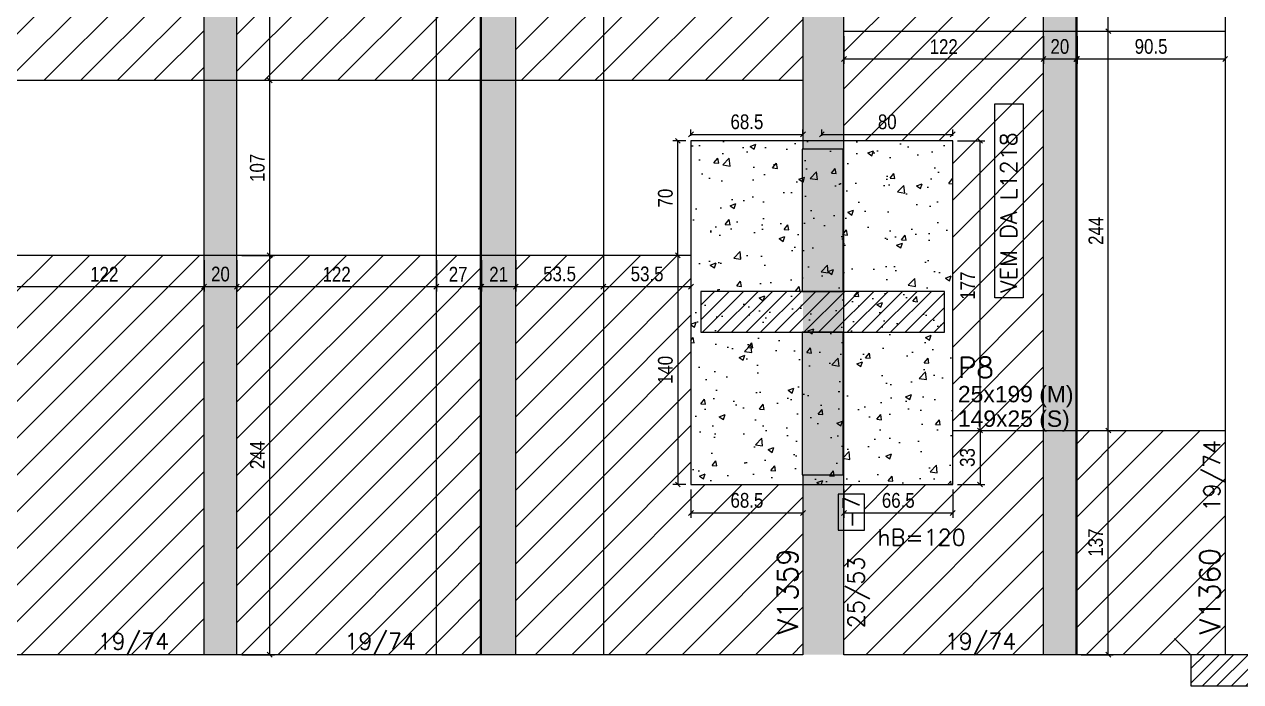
# Model space of a CAD drawing. Extents: x -3557 to 8661, y -614 to 3008.
# Drawn here: x 5939 to 6683, y 1363 to 1765 of the extents above; entities that cross this region are included whole.
import ezdxf
from ezdxf.enums import TextEntityAlignment as Align

# ---------------------------------------------------------------- set-up
doc = ezdxf.new("R2010")
doc.units = 0
for name, color, linetype in [('COTA', 241, 'Continuous'), ('F-AUX-RED', 1, 'Continuous'), ('F-BLOCOS', 3, 'Continuous'), ('F-PILARES-DIM', 172, 'Continuous'), ('F-PILARES-HACH', 174, 'Continuous'), ('F-PILARES-M', 170, 'Continuous'), ('F-PILARES-N', 170, 'Continuous'), ('F-PILARES-NASCE', 4, 'Continuous'), ('F-PILARES-NOME', 170, 'Continuous'), ('F-PILARES-V', 170, 'Continuous'), ('F-VIGAS', 3, 'Continuous'), ('F-VIGAS-DIM', 2, 'Continuous'), ('F-VIGAS-NOME', 4, 'Continuous'), ('Painéis', 200, 'Continuous')]:
    doc.layers.add(name, color=color, linetype=linetype)
doc.layers.add('F-DESNIVEL-10', color=7, linetype='Continuous', true_color=0xd6a8cc)
doc.layers.add('Hachura', color=251, linetype='Continuous', lineweight=9)
doc.styles.add('COTA TECNICA-50', font='techl___.ttf', dxfattribs={"height": 9})
doc.styles.add('MCP', font='romans.shx')
doc.styles.get("Standard").update_dxf_attribs({"font": 'arial.ttf'})
doc.dimstyles.new('COTA PAINEL-50', dxfattribs={"dimtxt": 9, "dimasz": 3, "dimexe": 3, "dimexo": 3, "dimgap": 3, "dimtad": 1, "dimdec": 1, "dimzin": 12, "dimdsep": 46, "dimtxsty": 'COTA TECNICA-50', "dimblk1": 'OBLIQUE', "dimblk2": 'OBLIQUE', "dimsah": 1, "dimcen": 0.9, "dimclrd": 4, "dimclre": 4, "dimclrt": 240, "dimadec": 1, "dimazin": 3, "dimtfac": 1, "dimtdec": 1, "dimtmove": 0, "dimatfit": 3, "dimfxl": 1, "dimtolj": 1, "dimtzin": 12, "dimarcsym": 0})
pattern_1 = [(45, (3857.195, 715.201), (-4.419417, 4.419417), [])]

# ---------------------------------------------------------------- blocks, each defined once
blk = doc.blocks.new('*U552')
at = {"layer": 'F-VIGAS-DIM', "color": 1}
blk.add_lwpolyline([(0, 0), (22, 0), (22, 16), (0, 16)], close=True, dxfattribs=at)
at = {"layer": 'F-VIGAS-DIM', "style": 'MCP'}
blk.add_attdef('DIM', text='', height=10, dxfattribs=at).set_placement((11, 8), align=Align.MIDDLE_CENTER)
blk = doc.blocks.new('_Oblique')
at = {"color": 0, "linetype": 'ByBlock', "lineweight": -2}
blk.add_line((-0.5, -0.5), (0.5, 0.5), dxfattribs=at)
blk = doc.blocks.new('*D754')
at = {"layer": 'COTA', "color": 4, "lineweight": -2, "transparency": 16777216}
for p, q in [((5927.2, 1620.7), (5927.2, 1601.65)), ((6049.2, 1620.7), (6049.2, 1601.65)), ((5927.2, 1604.65), (6049.2, 1604.65))]:
    blk.add_line(p, q, dxfattribs=at)
at = {"layer": 'Defpoints', "color": 0, "transparency": 16777216}
for p in [(5927.2, 1623.7), (6049.2, 1623.7), (6049.2, 1604.65)]:
    blk.add_point(p, dxfattribs=at)
at = {"layer": 'COTA', "color": 4, "lineweight": -2, "transparency": 16777216, "xscale": 3, "yscale": 3, "zscale": 3, "rotation": 180}
blk.add_blockref('_Oblique', (5927.2, 1604.65), dxfattribs=at)
at = {"layer": 'COTA', "color": 4, "lineweight": -2, "transparency": 16777216, "xscale": 3, "yscale": 3, "zscale": 3}
blk.add_blockref('_Oblique', (6049.2, 1604.65), dxfattribs=at)
at = {"layer": 'COTA', "color": 240, "transparency": 16777216, "insert": (5988.2, 1612.2), "char_height": 9, "attachment_point": 5, "style": 'COTA TECNICA-50'}
blk.add_mtext('\\A1;122', dxfattribs=at)
blk = doc.blocks.new('*D755')
at = {"layer": 'COTA', "color": 4, "lineweight": -2, "transparency": 16777216}
for p, q in [((6049.2, 1620.7), (6049.2, 1601.65)), ((6069.2, 1620.7), (6069.2, 1601.65)), ((6049.2, 1604.65), (6069.2, 1604.65))]:
    blk.add_line(p, q, dxfattribs=at)
at = {"layer": 'Defpoints', "color": 0, "transparency": 16777216}
for p in [(6049.2, 1623.7), (6069.2, 1623.7), (6069.2, 1604.65)]:
    blk.add_point(p, dxfattribs=at)
at = {"layer": 'COTA', "color": 4, "lineweight": -2, "transparency": 16777216, "xscale": 3, "yscale": 3, "zscale": 3, "rotation": 180}
blk.add_blockref('_Oblique', (6049.2, 1604.65), dxfattribs=at)
at = {"layer": 'COTA', "color": 4, "lineweight": -2, "transparency": 16777216, "xscale": 3, "yscale": 3, "zscale": 3}
blk.add_blockref('_Oblique', (6069.2, 1604.65), dxfattribs=at)
at = {"layer": 'COTA', "color": 240, "transparency": 16777216, "insert": (6059.2, 1612.24), "char_height": 9, "attachment_point": 5, "style": 'COTA TECNICA-50'}
blk.add_mtext('\\A1;20', dxfattribs=at)
blk = doc.blocks.new('*D756')
at = {"layer": 'COTA', "color": 4, "lineweight": -2, "transparency": 16777216}
for p, q in [((6069.2, 1620.7), (6069.2, 1601.65)), ((6191.2, 1620.7), (6191.2, 1601.65)), ((6069.2, 1604.65), (6191.2, 1604.65))]:
    blk.add_line(p, q, dxfattribs=at)
at = {"layer": 'Defpoints', "color": 0, "transparency": 16777216}
for p in [(6069.2, 1623.7), (6191.2, 1623.7), (6191.2, 1604.65)]:
    blk.add_point(p, dxfattribs=at)
at = {"layer": 'COTA', "color": 4, "lineweight": -2, "transparency": 16777216, "xscale": 3, "yscale": 3, "zscale": 3, "rotation": 180}
blk.add_blockref('_Oblique', (6069.2, 1604.65), dxfattribs=at)
at = {"layer": 'COTA', "color": 4, "lineweight": -2, "transparency": 16777216, "xscale": 3, "yscale": 3, "zscale": 3}
blk.add_blockref('_Oblique', (6191.2, 1604.65), dxfattribs=at)
at = {"layer": 'COTA', "color": 240, "transparency": 16777216, "insert": (6130.2, 1612.2), "char_height": 9, "attachment_point": 5, "style": 'COTA TECNICA-50'}
blk.add_mtext('\\A1;122', dxfattribs=at)
blk = doc.blocks.new('*D758')
at = {"layer": 'COTA', "color": 4, "lineweight": -2, "transparency": 16777216}
for p, q in [((6218.7, 1620.7), (6218.7, 1601.65)), ((6239.7, 1620.7), (6239.7, 1601.65)), ((6218.7, 1604.65), (6239.7, 1604.65))]:
    blk.add_line(p, q, dxfattribs=at)
at = {"layer": 'Defpoints', "color": 0, "transparency": 16777216}
for p in [(6218.7, 1623.7), (6239.7, 1623.7), (6239.7, 1604.65)]:
    blk.add_point(p, dxfattribs=at)
at = {"layer": 'COTA', "color": 4, "lineweight": -2, "transparency": 16777216, "xscale": 3, "yscale": 3, "zscale": 3, "rotation": 180}
blk.add_blockref('_Oblique', (6218.7, 1604.65), dxfattribs=at)
at = {"layer": 'COTA', "color": 4, "lineweight": -2, "transparency": 16777216, "xscale": 3, "yscale": 3, "zscale": 3}
blk.add_blockref('_Oblique', (6239.7, 1604.65), dxfattribs=at)
at = {"layer": 'COTA', "color": 240, "transparency": 16777216, "insert": (6229.2, 1612.2), "char_height": 9, "attachment_point": 5, "style": 'COTA TECNICA-50'}
blk.add_mtext('\\A1;21', dxfattribs=at)
blk = doc.blocks.new('*D759')
at = {"layer": 'COTA', "color": 4, "lineweight": -2, "transparency": 16777216}
for p, q in [((6239.7, 1620.7), (6239.7, 1601.65)), ((6293.2, 1620.7), (6293.2, 1601.65)), ((6239.7, 1604.65), (6293.2, 1604.65))]:
    blk.add_line(p, q, dxfattribs=at)
at = {"layer": 'Defpoints', "color": 0, "transparency": 16777216}
for p in [(6239.7, 1623.7), (6293.2, 1623.7), (6293.2, 1604.65)]:
    blk.add_point(p, dxfattribs=at)
at = {"layer": 'COTA', "color": 4, "lineweight": -2, "transparency": 16777216, "xscale": 3, "yscale": 3, "zscale": 3, "rotation": 180}
blk.add_blockref('_Oblique', (6239.7, 1604.65), dxfattribs=at)
at = {"layer": 'COTA', "color": 4, "lineweight": -2, "transparency": 16777216, "xscale": 3, "yscale": 3, "zscale": 3}
blk.add_blockref('_Oblique', (6293.2, 1604.65), dxfattribs=at)
at = {"layer": 'COTA', "color": 240, "transparency": 16777216, "insert": (6266.45, 1612.34), "char_height": 9, "attachment_point": 5, "style": 'COTA TECNICA-50'}
blk.add_mtext('\\A1;53.5', dxfattribs=at)
blk = doc.blocks.new('*D760')
at = {"layer": 'COTA', "color": 4, "lineweight": -2, "transparency": 16777216}
for p, q in [((6293.2, 1620.7), (6293.2, 1601.65)), ((6346.7, 1620.7), (6346.7, 1601.65)), ((6293.2, 1604.65), (6346.7, 1604.65))]:
    blk.add_line(p, q, dxfattribs=at)
at = {"layer": 'Defpoints', "color": 0, "transparency": 16777216}
for p in [(6293.2, 1623.7), (6346.7, 1623.7), (6346.7, 1604.65)]:
    blk.add_point(p, dxfattribs=at)
at = {"layer": 'COTA', "color": 4, "lineweight": -2, "transparency": 16777216, "xscale": 3, "yscale": 3, "zscale": 3, "rotation": 180}
blk.add_blockref('_Oblique', (6293.2, 1604.65), dxfattribs=at)
at = {"layer": 'COTA', "color": 4, "lineweight": -2, "transparency": 16777216, "xscale": 3, "yscale": 3, "zscale": 3}
blk.add_blockref('_Oblique', (6346.7, 1604.65), dxfattribs=at)
at = {"layer": 'COTA', "color": 240, "transparency": 16777216, "insert": (6319.95, 1612.34), "char_height": 9, "attachment_point": 5, "style": 'COTA TECNICA-50'}
blk.add_mtext('\\A1;53.5', dxfattribs=at)
blk = doc.blocks.new('*D761')
at = {"layer": 'COTA', "color": 4, "lineweight": -2, "transparency": 16777216}
for p, q in [((6343.7, 1623.7), (6335.73, 1623.7)), ((6338.73, 1623.7), (6338.73, 1483.7)), ((6343.7, 1483.7), (6335.73, 1483.7))]:
    blk.add_line(p, q, dxfattribs=at)
at = {"layer": 'Defpoints', "color": 0, "transparency": 16777216}
for p in [(6346.7, 1623.7), (6338.73, 1483.7), (6346.7, 1483.7)]:
    blk.add_point(p, dxfattribs=at)
at = {"layer": 'COTA', "color": 4, "lineweight": -2, "transparency": 16777216, "xscale": 3, "yscale": 3, "zscale": 3}
for p, rotation in [((6338.73, 1623.7), 90), ((6338.73, 1483.7), 270)]:
    blk.add_blockref('_Oblique', p, dxfattribs=dict(at, rotation=rotation))
at = {"layer": 'COTA', "color": 240, "transparency": 16777216, "insert": (6331.14, 1553.7), "char_height": 9, "attachment_point": 5, "rotation": 90, "style": 'COTA TECNICA-50'}
blk.add_mtext('\\A1;140', dxfattribs=at)
blk = doc.blocks.new('*D762')
at = {"layer": 'COTA', "color": 4, "lineweight": -2, "transparency": 16777216}
for p, q in [((6343.7, 1693.7), (6335.73, 1693.7)), ((6338.73, 1623.7), (6338.73, 1693.7)), ((6343.7, 1623.7), (6335.73, 1623.7))]:
    blk.add_line(p, q, dxfattribs=at)
at = {"layer": 'Defpoints', "color": 0, "transparency": 16777216}
for p in [(6338.73, 1693.7), (6346.7, 1693.7), (6346.7, 1623.7)]:
    blk.add_point(p, dxfattribs=at)
at = {"layer": 'COTA', "color": 4, "lineweight": -2, "transparency": 16777216, "xscale": 3, "yscale": 3, "zscale": 3}
for p, rotation in [((6338.73, 1693.7), 90), ((6338.73, 1623.7), 270)]:
    blk.add_blockref('_Oblique', p, dxfattribs=dict(at, rotation=rotation))
at = {"layer": 'COTA', "color": 240, "transparency": 16777216, "insert": (6331.14, 1658.7), "char_height": 9, "attachment_point": 5, "rotation": 90, "style": 'COTA TECNICA-50'}
blk.add_mtext('\\A1;70', dxfattribs=at)
blk = doc.blocks.new('*D763')
at = {"layer": 'COTA', "color": 4, "lineweight": -2, "transparency": 16777216}
for p, q in [((6346.7, 1696.7), (6346.7, 1700.67)), ((6346.7, 1697.67), (6415.2, 1697.67)), ((6415.2, 1696.7), (6415.2, 1700.67))]:
    blk.add_line(p, q, dxfattribs=at)
at = {"layer": 'Defpoints', "color": 0, "transparency": 16777216}
for p in [(6415.2, 1697.67), (6346.7, 1693.7), (6415.2, 1693.7)]:
    blk.add_point(p, dxfattribs=at)
at = {"layer": 'COTA', "color": 4, "lineweight": -2, "transparency": 16777216, "xscale": 3, "yscale": 3, "zscale": 3, "rotation": 180}
blk.add_blockref('_Oblique', (6346.7, 1697.67), dxfattribs=at)
at = {"layer": 'COTA', "color": 4, "lineweight": -2, "transparency": 16777216, "xscale": 3, "yscale": 3, "zscale": 3}
blk.add_blockref('_Oblique', (6415.2, 1697.67), dxfattribs=at)
at = {"layer": 'COTA', "color": 240, "transparency": 16777216, "insert": (6380.95, 1705.29), "char_height": 9, "attachment_point": 5, "style": 'COTA TECNICA-50'}
blk.add_mtext('\\A1;68.5', dxfattribs=at)
blk = doc.blocks.new('*D764')
at = {"layer": 'COTA', "color": 4, "lineweight": -2, "transparency": 16777216}
for p, q in [((6346.7, 1480.7), (6346.7, 1463.36)), ((6415.2, 1480.7), (6415.2, 1463.36)), ((6346.7, 1466.36), (6415.2, 1466.36))]:
    blk.add_line(p, q, dxfattribs=at)
at = {"layer": 'Defpoints', "color": 0, "transparency": 16777216}
for p in [(6346.7, 1483.7), (6415.2, 1483.7), (6415.2, 1466.36)]:
    blk.add_point(p, dxfattribs=at)
at = {"layer": 'COTA', "color": 4, "lineweight": -2, "transparency": 16777216, "xscale": 3, "yscale": 3, "zscale": 3, "rotation": 180}
blk.add_blockref('_Oblique', (6346.7, 1466.36), dxfattribs=at)
at = {"layer": 'COTA', "color": 4, "lineweight": -2, "transparency": 16777216, "xscale": 3, "yscale": 3, "zscale": 3}
blk.add_blockref('_Oblique', (6415.2, 1466.36), dxfattribs=at)
at = {"layer": 'COTA', "color": 240, "transparency": 16777216, "insert": (6380.95, 1473.98), "char_height": 9, "attachment_point": 5, "style": 'COTA TECNICA-50'}
blk.add_mtext('\\A1;68.5', dxfattribs=at)
blk = doc.blocks.new('*D765')
at = {"layer": 'COTA', "color": 4, "lineweight": -2, "transparency": 16777216}
for p, q in [((6072.2, 1623.7), (6092.33, 1623.7)), ((6089.33, 1379.7), (6089.33, 1623.7)), ((6072.2, 1379.7), (6092.33, 1379.7))]:
    blk.add_line(p, q, dxfattribs=at)
at = {"layer": 'Defpoints', "color": 0, "transparency": 16777216}
for p in [(6069.2, 1623.7), (6089.33, 1623.7), (6069.2, 1379.7)]:
    blk.add_point(p, dxfattribs=at)
at = {"layer": 'COTA', "color": 4, "lineweight": -2, "transparency": 16777216, "xscale": 3, "yscale": 3, "zscale": 3}
for p, rotation in [((6089.33, 1623.7), 90), ((6089.33, 1379.7), 270)]:
    blk.add_blockref('_Oblique', p, dxfattribs=dict(at, rotation=rotation))
at = {"layer": 'COTA', "color": 240, "transparency": 16777216, "insert": (6081.77, 1501.7), "char_height": 9, "attachment_point": 5, "rotation": 90, "style": 'COTA TECNICA-50'}
blk.add_mtext('\\A1;244', dxfattribs=at)
blk = doc.blocks.new('*D766')
at = {"layer": 'COTA', "color": 4, "lineweight": -2, "transparency": 16777216}
for p, q in [((6089.33, 1623.7), (6089.33, 1730.7)), ((6072.2, 1623.7), (6092.33, 1623.7))]:
    blk.add_line(p, q, dxfattribs=at)
at = {"layer": 'Defpoints', "color": 0, "transparency": 16777216}
for p in [(6089.33, 1730.7), (6089.33, 1730.7), (6069.2, 1623.7)]:
    blk.add_point(p, dxfattribs=at)
at = {"layer": 'COTA', "color": 4, "lineweight": -2, "transparency": 16777216, "xscale": 3, "yscale": 3, "zscale": 3}
for p, rotation in [((6089.33, 1730.7), 90), ((6089.33, 1623.7), 270)]:
    blk.add_blockref('_Oblique', p, dxfattribs=dict(at, rotation=rotation))
at = {"layer": 'COTA', "color": 240, "transparency": 16777216, "insert": (6081.74, 1677.2), "char_height": 9, "attachment_point": 5, "rotation": 90, "style": 'COTA TECNICA-50'}
blk.add_mtext('\\A1;107', dxfattribs=at)
blk = doc.blocks.new('*D767')
at = {"layer": 'COTA', "color": 4, "lineweight": -2, "transparency": 16777216}
blk.add_line((6089.33, 1730.7), (6089.33, 1974.7), dxfattribs=at)
at = {"layer": 'Defpoints', "color": 0, "transparency": 16777216}
for p in [(6089.33, 1974.7), (6089.33, 1974.7), (6089.33, 1730.7)]:
    blk.add_point(p, dxfattribs=at)
at = {"layer": 'COTA', "color": 4, "lineweight": -2, "transparency": 16777216, "xscale": 3, "yscale": 3, "zscale": 3}
for p, rotation in [((6089.33, 1974.7), 90), ((6089.33, 1730.7), 270)]:
    blk.add_blockref('_Oblique', p, dxfattribs=dict(at, rotation=rotation))
at = {"layer": 'COTA', "color": 240, "transparency": 16777216, "insert": (6081.77, 1852.7), "char_height": 9, "attachment_point": 5, "rotation": 90, "style": 'COTA TECNICA-50'}
blk.add_mtext('\\A1;244', dxfattribs=at)
blk = doc.blocks.new('*D776')
at = {"layer": 'COTA', "color": 4, "lineweight": -2, "transparency": 16777216}
for p, q in [((6440.2, 1480.7), (6440.2, 1463.36)), ((6506.7, 1480.7), (6506.7, 1463.36)), ((6440.2, 1466.36), (6506.7, 1466.36))]:
    blk.add_line(p, q, dxfattribs=at)
at = {"layer": 'Defpoints', "color": 0, "transparency": 16777216}
for p in [(6440.2, 1483.7), (6506.7, 1483.7), (6506.7, 1466.36)]:
    blk.add_point(p, dxfattribs=at)
at = {"layer": 'COTA', "color": 4, "lineweight": -2, "transparency": 16777216, "xscale": 3, "yscale": 3, "zscale": 3, "rotation": 180}
blk.add_blockref('_Oblique', (6440.2, 1466.36), dxfattribs=at)
at = {"layer": 'COTA', "color": 4, "lineweight": -2, "transparency": 16777216, "xscale": 3, "yscale": 3, "zscale": 3}
blk.add_blockref('_Oblique', (6506.7, 1466.36), dxfattribs=at)
at = {"layer": 'COTA', "color": 240, "transparency": 16777216, "insert": (6473.45, 1473.96), "char_height": 9, "attachment_point": 5, "style": 'COTA TECNICA-50'}
blk.add_mtext('\\A1;66.5', dxfattribs=at)
blk = doc.blocks.new('*D777')
at = {"layer": 'COTA', "color": 4, "lineweight": -2, "transparency": 16777216}
for p, q in [((6509.7, 1516.7), (6526.41, 1516.7)), ((6523.41, 1516.7), (6523.41, 1483.7)), ((6509.7, 1483.7), (6526.41, 1483.7))]:
    blk.add_line(p, q, dxfattribs=at)
at = {"layer": 'Defpoints', "color": 0, "transparency": 16777216}
for p in [(6506.7, 1516.7), (6506.7, 1483.7), (6523.41, 1483.7)]:
    blk.add_point(p, dxfattribs=at)
at = {"layer": 'COTA', "color": 4, "lineweight": -2, "transparency": 16777216, "xscale": 3, "yscale": 3, "zscale": 3}
for p, rotation in [((6523.41, 1516.7), 90), ((6523.41, 1483.7), 270)]:
    blk.add_blockref('_Oblique', p, dxfattribs=dict(at, rotation=rotation))
at = {"layer": 'COTA', "color": 240, "transparency": 16777216, "insert": (6515.71, 1500.2), "char_height": 9, "attachment_point": 5, "rotation": 90, "style": 'COTA TECNICA-50'}
blk.add_mtext('\\A1;33', dxfattribs=at)
blk = doc.blocks.new('*D778')
at = {"layer": 'COTA', "color": 4, "lineweight": -2, "transparency": 16777216}
for p, q in [((6509.7, 1693.7), (6526.41, 1693.7)), ((6523.41, 1516.7), (6523.41, 1693.7)), ((6509.7, 1516.7), (6526.41, 1516.7))]:
    blk.add_line(p, q, dxfattribs=at)
at = {"layer": 'Defpoints', "color": 0, "transparency": 16777216}
for p in [(6506.7, 1693.7), (6523.41, 1693.7), (6506.7, 1516.7)]:
    blk.add_point(p, dxfattribs=at)
at = {"layer": 'COTA', "color": 4, "lineweight": -2, "transparency": 16777216, "xscale": 3, "yscale": 3, "zscale": 3}
for p, rotation in [((6523.41, 1693.7), 90), ((6523.41, 1516.7), 270)]:
    blk.add_blockref('_Oblique', p, dxfattribs=dict(at, rotation=rotation))
at = {"layer": 'COTA', "color": 240, "transparency": 16777216, "insert": (6515.84, 1605.2), "char_height": 9, "attachment_point": 5, "rotation": 90, "style": 'COTA TECNICA-50'}
blk.add_mtext('\\A1;177', dxfattribs=at)
blk = doc.blocks.new('*D779')
at = {"layer": 'COTA', "color": 4, "lineweight": -2, "transparency": 16777216}
for p, q in [((6426.7, 1696.7), (6426.7, 1700.67)), ((6426.7, 1697.67), (6506.7, 1697.67)), ((6506.7, 1696.7), (6506.7, 1700.67))]:
    blk.add_line(p, q, dxfattribs=at)
at = {"layer": 'Defpoints', "color": 0, "transparency": 16777216}
for p in [(6506.7, 1697.67), (6426.7, 1693.7), (6506.7, 1693.7)]:
    blk.add_point(p, dxfattribs=at)
at = {"layer": 'COTA', "color": 4, "lineweight": -2, "transparency": 16777216, "xscale": 3, "yscale": 3, "zscale": 3, "rotation": 180}
blk.add_blockref('_Oblique', (6426.7, 1697.67), dxfattribs=at)
at = {"layer": 'COTA', "color": 4, "lineweight": -2, "transparency": 16777216, "xscale": 3, "yscale": 3, "zscale": 3}
blk.add_blockref('_Oblique', (6506.7, 1697.67), dxfattribs=at)
at = {"layer": 'COTA', "color": 240, "transparency": 16777216, "insert": (6466.7, 1705.28), "char_height": 9, "attachment_point": 5, "style": 'COTA TECNICA-50'}
blk.add_mtext('\\A1;80', dxfattribs=at)
blk = doc.blocks.new('*D780')
at = {"layer": 'COTA', "color": 4, "lineweight": -2, "transparency": 16777216}
for p, q in [((6440.2, 1757.7), (6440.2, 1740.71)), ((6562.2, 1757.7), (6562.2, 1740.71)), ((6440.2, 1743.71), (6562.2, 1743.71))]:
    blk.add_line(p, q, dxfattribs=at)
at = {"layer": 'Defpoints', "color": 0, "transparency": 16777216}
for p in [(6440.2, 1760.7), (6562.2, 1760.7), (6562.2, 1743.71)]:
    blk.add_point(p, dxfattribs=at)
at = {"layer": 'COTA', "color": 4, "lineweight": -2, "transparency": 16777216, "xscale": 3, "yscale": 3, "zscale": 3, "rotation": 180}
blk.add_blockref('_Oblique', (6440.2, 1743.71), dxfattribs=at)
at = {"layer": 'COTA', "color": 4, "lineweight": -2, "transparency": 16777216, "xscale": 3, "yscale": 3, "zscale": 3}
blk.add_blockref('_Oblique', (6562.2, 1743.71), dxfattribs=at)
at = {"layer": 'COTA', "color": 240, "transparency": 16777216, "insert": (6501.2, 1751.27), "char_height": 9, "attachment_point": 5, "style": 'COTA TECNICA-50'}
blk.add_mtext('\\A1;122', dxfattribs=at)
blk = doc.blocks.new('*D781')
at = {"layer": 'COTA', "color": 4, "lineweight": -2, "transparency": 16777216}
for p, q in [((6562.2, 1757.7), (6562.2, 1740.71)), ((6582.2, 1757.7), (6582.2, 1740.71)), ((6562.2, 1743.71), (6582.2, 1743.71))]:
    blk.add_line(p, q, dxfattribs=at)
at = {"layer": 'Defpoints', "color": 0, "transparency": 16777216}
for p in [(6562.2, 1760.7), (6582.2, 1760.7), (6582.2, 1743.71)]:
    blk.add_point(p, dxfattribs=at)
at = {"layer": 'COTA', "color": 4, "lineweight": -2, "transparency": 16777216, "xscale": 3, "yscale": 3, "zscale": 3, "rotation": 180}
blk.add_blockref('_Oblique', (6562.2, 1743.71), dxfattribs=at)
at = {"layer": 'COTA', "color": 4, "lineweight": -2, "transparency": 16777216, "xscale": 3, "yscale": 3, "zscale": 3}
blk.add_blockref('_Oblique', (6582.2, 1743.71), dxfattribs=at)
at = {"layer": 'COTA', "color": 240, "transparency": 16777216, "insert": (6572.2, 1751.31), "char_height": 9, "attachment_point": 5, "style": 'COTA TECNICA-50'}
blk.add_mtext('\\A1;20', dxfattribs=at)
blk = doc.blocks.new('*D782')
at = {"layer": 'COTA', "color": 4, "lineweight": -2, "transparency": 16777216}
for p, q in [((6582.7, 1757.7), (6582.7, 1740.71)), ((6673.2, 1757.7), (6673.2, 1740.71)), ((6582.7, 1743.71), (6673.2, 1743.71))]:
    blk.add_line(p, q, dxfattribs=at)
at = {"layer": 'Defpoints', "color": 0, "transparency": 16777216}
for p in [(6582.7, 1760.7), (6673.2, 1760.7), (6673.2, 1743.71)]:
    blk.add_point(p, dxfattribs=at)
at = {"layer": 'COTA', "color": 4, "lineweight": -2, "transparency": 16777216, "xscale": 3, "yscale": 3, "zscale": 3, "rotation": 180}
blk.add_blockref('_Oblique', (6582.7, 1743.71), dxfattribs=at)
at = {"layer": 'COTA', "color": 4, "lineweight": -2, "transparency": 16777216, "xscale": 3, "yscale": 3, "zscale": 3}
blk.add_blockref('_Oblique', (6673.2, 1743.71), dxfattribs=at)
at = {"layer": 'COTA', "color": 240, "transparency": 16777216, "insert": (6627.95, 1751.34), "char_height": 9, "attachment_point": 5, "style": 'COTA TECNICA-50'}
blk.add_mtext('\\A1;90.5', dxfattribs=at)
blk = doc.blocks.new('*D783')
at = {"layer": 'COTA', "color": 4, "lineweight": -2, "transparency": 16777216}
for p, q in [((6585.7, 1516.7), (6604.78, 1516.7)), ((6601.78, 1379.7), (6601.78, 1516.7)), ((6585.2, 1379.7), (6604.78, 1379.7))]:
    blk.add_line(p, q, dxfattribs=at)
at = {"layer": 'Defpoints', "color": 0, "transparency": 16777216}
for p in [(6582.7, 1516.7), (6601.78, 1516.7), (6582.2, 1379.7)]:
    blk.add_point(p, dxfattribs=at)
at = {"layer": 'COTA', "color": 4, "lineweight": -2, "transparency": 16777216, "xscale": 3, "yscale": 3, "zscale": 3}
for p, rotation in [((6601.78, 1516.7), 90), ((6601.78, 1379.7), 270)]:
    blk.add_blockref('_Oblique', p, dxfattribs=dict(at, rotation=rotation))
at = {"layer": 'COTA', "color": 240, "transparency": 16777216, "insert": (6594.08, 1448.2), "char_height": 9, "attachment_point": 5, "rotation": 90, "style": 'COTA TECNICA-50'}
blk.add_mtext('\\A1;137', dxfattribs=at)
blk = doc.blocks.new('*D784')
at = {"layer": 'COTA', "color": 4, "lineweight": -2, "transparency": 16777216}
for p, q in [((6601.78, 1516.7), (6601.78, 1760.7)), ((6585.7, 1516.7), (6604.78, 1516.7))]:
    blk.add_line(p, q, dxfattribs=at)
at = {"layer": 'Defpoints', "color": 0, "transparency": 16777216}
for p in [(6601.78, 1760.7), (6601.78, 1760.7), (6582.7, 1516.7)]:
    blk.add_point(p, dxfattribs=at)
at = {"layer": 'COTA', "color": 4, "lineweight": -2, "transparency": 16777216, "xscale": 3, "yscale": 3, "zscale": 3}
for p, rotation in [((6601.78, 1760.7), 90), ((6601.78, 1516.7), 270)]:
    blk.add_blockref('_Oblique', p, dxfattribs=dict(at, rotation=rotation))
at = {"layer": 'COTA', "color": 240, "transparency": 16777216, "insert": (6594.21, 1638.7), "char_height": 9, "attachment_point": 5, "rotation": 90, "style": 'COTA TECNICA-50'}
blk.add_mtext('\\A1;244', dxfattribs=at)
blk = doc.blocks.new('*D785')
at = {"layer": 'COTA', "color": 4, "lineweight": -2, "transparency": 16777216}
blk.add_line((6601.78, 1760.7), (6601.78, 2004.7), dxfattribs=at)
at = {"layer": 'Defpoints', "color": 0, "transparency": 16777216}
for p in [(6601.78, 2004.7), (6601.78, 2004.7), (6601.78, 1760.7)]:
    blk.add_point(p, dxfattribs=at)
at = {"layer": 'COTA', "color": 4, "lineweight": -2, "transparency": 16777216, "xscale": 3, "yscale": 3, "zscale": 3}
for p, rotation in [((6601.78, 2004.7), 90), ((6601.78, 1760.7), 270)]:
    blk.add_blockref('_Oblique', p, dxfattribs=dict(at, rotation=rotation))
at = {"layer": 'COTA', "color": 240, "transparency": 16777216, "insert": (6594.21, 1882.7), "char_height": 9, "attachment_point": 5, "rotation": 90, "style": 'COTA TECNICA-50'}
blk.add_mtext('\\A1;244', dxfattribs=at)
blk = doc.blocks.new('*D847')
at = {"layer": 'COTA', "color": 4, "lineweight": -2, "transparency": 16777216}
for p, q in [((6191.2, 1620.7), (6191.2, 1601.65)), ((6218.2, 1620.7), (6218.2, 1601.65)), ((6191.2, 1604.65), (6218.2, 1604.65))]:
    blk.add_line(p, q, dxfattribs=at)
at = {"layer": 'Defpoints', "color": 0, "transparency": 16777216}
for p in [(6191.2, 1623.7), (6218.2, 1623.7), (6218.2, 1604.65)]:
    blk.add_point(p, dxfattribs=at)
at = {"layer": 'COTA', "color": 4, "lineweight": -2, "transparency": 16777216, "xscale": 3, "yscale": 3, "zscale": 3, "rotation": 180}
blk.add_blockref('_Oblique', (6191.2, 1604.65), dxfattribs=at)
at = {"layer": 'COTA', "color": 4, "lineweight": -2, "transparency": 16777216, "xscale": 3, "yscale": 3, "zscale": 3}
blk.add_blockref('_Oblique', (6218.2, 1604.65), dxfattribs=at)
at = {"layer": 'COTA', "color": 240, "transparency": 16777216, "insert": (6204.45, 1612.21), "char_height": 9, "attachment_point": 5, "style": 'COTA TECNICA-50'}
blk.add_mtext('\\A1;27', dxfattribs=at)

msp = doc.modelspace()

# ---------------------------------------------------------------- hatches: boundary and pattern name
at = {"layer": 'F-AUX-RED'}
h = msp.add_hatch(dxfattribs=at)
h.set_pattern_fill('AR-CONC', color=256, scale=5)
h.set_pattern_definition([(50, (3857.195, 715.2), (35.863, -3.1376), [3.75, -41.25]), (355, (3857.195, 715.2), (-6.93757, 37.6096), [3, -33]), (100.4514, (3860.184, 714.94), (28.92544, 34.472), [3.187, -35.0571]), (46.1842, (3857.195, 725.2), (53.3621, -8.27596), [5.625, -61.875]), (96.6356, (3861.64, 724.51), (46.7331, 48.7059), [4.7805, -52.5857]), (351.1842, (3857.195, 725.2), (46.7331, 48.7059), [4.5, -49.5]), (21, (3862.195, 722.7), (29.84535, -20.13094), [3.75, -41.25]), (326, (3862.195, 722.7), (12.16577, 36.2575), [3, -33]), (71.4514, (3864.682, 721.023), (42.0111, 16.12656), [3.187, -35.0571]), (37.5, (3857.195, 715.201), (0.60799, 16.64469), [0, -32.6, 0, -33.5, 0, -33.125]), (7.5, (3857.195, 715.201), (13.15348, 19.72059), [0, -19.1, 0, -31.85, 0, -12.625]), (327.5, (3846.045, 715.201), (26.69112, -1.127744), [0, -12.5, 0, -39, 0, -51.75]), (317.5, (3841.045, 715.2), (29.1593, 5.00525), [0, -16.25, 0, -25.9, 0, -36.75])])
h.paths.add_polyline_path([(6506.7, 1693.7), (6426.7, 1693.7), (6346.7, 1693.7), (6346.7, 1483.7), (6506.7, 1483.7)])
at = {"layer": 'F-BLOCOS', "linetype": 'Continuous'}
h = msp.add_hatch(color=1, dxfattribs=at)
h.dxf.hatch_style = 1
h.paths.add_polyline_path([(6506.7, 1693.7), (6426.7, 1693.7), (6346.7, 1693.7), (6346.7, 1483.7), (6506.7, 1483.7)], flags=17)
h.paths.add_polyline_path([(6506.7, 1693.7), (6426.7, 1693.7), (6346.7, 1693.7), (6346.7, 1483.7), (6506.7, 1483.7)], flags=17)
at = {"layer": 'F-DESNIVEL-10', "linetype": 'Continuous'}
h = msp.add_hatch(color=256, dxfattribs=at)
h.dxf.hatch_style = 1
h.paths.add_polyline_path([(6439.7, 1688.7), (6414.7, 1688.7), (6414.7, 1601.7), (6439.7, 1601.7)])
h = msp.add_hatch(color=256, dxfattribs=at)
h.dxf.hatch_style = 1
h.paths.add_polyline_path([(6439.7, 1576.7), (6414.7, 1576.7), (6414.7, 1489.7), (6439.7, 1489.7)])
at = {"layer": 'F-PILARES-HACH', "linetype": 'Continuous'}
h = msp.add_hatch(dxfattribs=at)
h.set_pattern_fill('ANSI31', color=256, scale=50, style=0)
h.set_pattern_definition(pattern_1)
h.paths.add_polyline_path([(6352.7, 1576.7), (6501.7, 1576.7), (6501.7, 1601.7), (6352.7, 1601.7)], flags=16)
h = msp.add_hatch(dxfattribs=at)
h.set_pattern_fill('ANSI31', color=256, scale=50, style=0)
h.set_pattern_definition(pattern_1)
h.paths.add_polyline_path([(6652.2, 1360.7), (6692.2, 1360.7), (6692.2, 1379.7), (6652.2, 1379.7)], flags=16)
at = {"layer": 'Hachura', "linetype": 'ByBlock'}
h = msp.add_hatch(dxfattribs=at)
h.set_pattern_fill('ANSI31', color=256, scale=5)
h.paths.add_polyline_path([(6562.2, 2004.7), (6554.9, 2004.7), (6554.9, 1988.05), (6532.9, 1988.05), (6532.9, 2004.7), (6440.2, 2004.7), (6440.2, 1930.7), (6440.2, 1760.7), (6562.2, 1760.7)])
h.paths.add_polyline_path([(6506.7, 1693.7), (6506.7, 1516.7), (6562.2, 1516.7), (6562.2, 1760.7), (6440.2, 1760.7), (6440.2, 1693.7)])
h = msp.add_hatch(color=256, dxfattribs=at)
h.dxf.hatch_style = 1
h.paths.add_polyline_path([(6562.2, 1760.7), (6582.2, 1760.7), (6582.2, 2004.7), (6562.2, 2004.7)])
h.paths.add_polyline_path([(6562.2, 1516.7), (6582.2, 1516.7), (6582.2, 1760.7), (6562.2, 1760.7)])
h.paths.add_polyline_path([(6562.2, 1379.7), (6582.2, 1379.7), (6582.2, 1516.7), (6562.2, 1516.7)])
h = msp.add_hatch(dxfattribs=at)
h.set_pattern_fill('ANSI31', color=256, scale=5)
h.paths.add_polyline_path([(5927.2, 1730.7), (6049.2, 1730.7), (6049.2, 1974.7), (5932.7, 1974.7), (5932.7, 1930.7), (5927.2, 1930.7)])
h.paths.add_polyline_path([(6191.2, 1974.7), (6069.2, 1974.7), (6069.2, 1730.7), (6191.2, 1730.7)])
h.paths.add_polyline_path([(6293.2, 1730.7), (6415.2, 1730.7), (6415.2, 1930.7), (6415.2, 1974.7), (6293.2, 1974.7)])
h.paths.add_polyline_path([(6049.2, 1623.7), (5927.2, 1623.7), (5927.2, 1598.7), (5927.2, 1379.7), (6049.2, 1379.7)])
h.paths.add_polyline_path([(6191.2, 1623.7), (6069.2, 1623.7), (6069.2, 1379.7), (6084.2, 1379.7), (6191.2, 1379.7)])
h.paths.add_polyline_path([(6293.2, 1379.7), (6415.2, 1379.7), (6415.2, 1483.7), (6346.7, 1483.7), (6346.7, 1623.7), (6293.2, 1623.7)])
h = msp.add_hatch(color=256, dxfattribs=at)
h.dxf.hatch_style = 1
h.paths.add_polyline_path([(6069.2, 1974.7), (6049.2, 1974.7), (6049.2, 1623.7), (6069.2, 1623.7)])
h.paths.add_polyline_path([(6049.2, 1379.7), (6069.2, 1379.7), (6069.2, 1623.7), (6049.2, 1623.7)])
h.paths.add_polyline_path([(6239.7, 1623.7), (6218.7, 1623.7), (6218.7, 1379.7), (6239.7, 1379.7)])
h.paths.add_polyline_path([(6239.7, 1974.7), (6218.7, 1974.7), (6218.7, 1623.7), (6239.7, 1623.7)])
h = msp.add_hatch(dxfattribs=at)
h.set_pattern_fill('ANSI31', color=256, scale=5)
h.paths.add_polyline_path([(6191.2, 1730.7), (6218.2, 1730.7), (6218.2, 1974.7), (6191.2, 1974.7)])
h.paths.add_polyline_path([(6239.7, 1730.7), (6293.2, 1730.7), (6293.2, 1974.7), (6288.86, 1974.7), (6288.86, 1958.44), (6266.86, 1958.44), (6266.86, 1974.7), (6239.7, 1974.7)])
h.paths.add_polyline_path([(6239.7, 1379.7), (6293.2, 1379.7), (6293.2, 1623.7), (6239.7, 1623.7)])
h.paths.add_polyline_path([(6218.2, 1623.7), (6191.2, 1623.7), (6191.2, 1379.7), (6218.2, 1379.7)])
h = msp.add_hatch(dxfattribs=at)
h.set_pattern_fill('ANSI31', color=256, scale=5)
h.paths.add_polyline_path([(6562.2, 1516.7), (6506.7, 1516.7), (6506.7, 1483.7), (6440.2, 1483.7), (6440.2, 1477.89), (6452.7, 1477.89), (6452.7, 1455.89), (6440.2, 1455.89), (6440.2, 1379.7), (6562.2, 1379.7)])
h.paths.add_polyline_path([(6673.2, 1516.7), (6582.7, 1516.7), (6582.7, 1379.7), (6652.2, 1379.7), (6673.2, 1379.7)])

# ---------------------------------------------------------------- linework, layer by layer
at = {"linetype": 'Continuous'}
msp.add_lwpolyline([(6532.46, 1597.86), (6532.46, 1716.24), (6549.8, 1716.24), (6549.8, 1597.86)], close=True, dxfattribs=at)
at = {"layer": 'F-BLOCOS', "linetype": 'Continuous'}
msp.add_lwpolyline([(6506.7, 1693.7), (6426.7, 1693.7), (6346.7, 1693.7), (6346.7, 1483.7), (6506.7, 1483.7), (6506.7, 1693.7)], dxfattribs=at)
msp.add_lwpolyline([(6506.7, 1693.7), (6426.7, 1693.7), (6346.7, 1693.7), (6346.7, 1483.7), (6506.7, 1483.7), (6506.7, 1693.7)], dxfattribs=at)
at = {"layer": 'F-DESNIVEL-10'}
for points in [[(6440.2, 1589.2), (6440.2, 2004.7), (6440.2, 1589.2)], [(6440.2, 1589.2), (6440.2, 2004.7), (6440.2, 1930.7)], [(6415.2, 1688.7), (6415.2, 1930.7), (6415.2, 1379.7)], [(6440.2, 1930.6), (6415.2, 1930.6), (6415.2, 1688.8)], [(6440.2, 1930.6), (6415.2, 1688.8), (6439.8, 1688.8)], [(6440.2, 1589.2), (6440.2, 1930.7), (6439.7, 1688.7)], [(6440.2, 1930.6), (6439.8, 1688.8), (6439.8, 1589.2)], [(6440.2, 1930.6), (6439.8, 1589.2), (6440.2, 1589.2)], [(6440.2, 1589.2), (6440.2, 1930.7), (6440.2, 1589.2)], [(6415.2, 1688.7), (6415.2, 1379.7), (6415.2, 1688.7)], [(6415.2, 1688.7), (6415.2, 1379.7), (6415.2, 1489.7)], [(6415.2, 1688.7), (6415.2, 1489.7), (6415.2, 1688.7)], [(6440.2, 1589.2), (6439.7, 1688.7), (6440.2, 1589.2)], [(6440.2, 1589.2), (6439.7, 1489.7), (6440.2, 1379.7)], [(6440.2, 1379.7), (6440.2, 1589.2), (6439.8, 1589.2)], [(6440.2, 1379.7), (6439.8, 1589.2), (6439.8, 1489.6)], [(6440.2, 1589.2), (6440.2, 1379.7), (6440.2, 1589.2)], [(6440.2, 1379.7), (6439.8, 1489.6), (6415.2, 1489.6)], [(6440.2, 1379.7), (6415.2, 1489.6), (6415.2, 1379.7)], [(6440.2, 1379.7), (6415.2, 1379.7), (6440.2, 1379.7)]]:
    msp.add_solid(points, dxfattribs=at)
at = {"layer": 'F-DESNIVEL-10', "linetype": 'Continuous'}
msp.add_solid([(6415.2, 1576.7), (6415.2, 1601.7), (6439.7, 1576.7), (6439.7, 1601.7)], dxfattribs=at)
at = {"layer": 'F-PILARES-M', "linetype": 'Continuous'}
for points in [[(6439.7, 1688.7), (6414.7, 1688.7), (6414.7, 1601.7), (6439.7, 1601.7), (6439.7, 1688.7)], [(6439.7, 1576.7), (6414.7, 1576.7), (6414.7, 1489.7), (6439.7, 1489.7), (6439.7, 1576.7)]]:
    msp.add_lwpolyline(points, dxfattribs=at)
at = {"layer": 'F-PILARES-N', "linetype": 'Continuous'}
msp.add_lwpolyline([(6652.2, 1360.7), (6692.2, 1360.7), (6692.2, 1379.7), (6652.2, 1379.7), (6652.2, 1360.7)], dxfattribs=at)
at = {"layer": 'F-PILARES-NASCE', "linetype": 'Continuous'}
msp.add_line((6652.2, 1379.7), (6642.2, 1389.7), dxfattribs=at)
at = {"layer": 'F-PILARES-V', "linetype": 'Continuous'}
msp.add_lwpolyline([(6352.7, 1576.7), (6501.7, 1576.7), (6501.7, 1601.7), (6352.7, 1601.7), (6352.7, 1576.7)], dxfattribs=at)
at = {"layer": 'F-VIGAS'}
for points in [[(6673.2, 2002.7), (6673.2, 1379.7)], [(6415.2, 1930.7), (6415.2, 1688.7)], [(6440.2, 1589.2), (6440.2, 1930.7)], [(6440.2, 1379.7), (6440.2, 1589.2)], [(6415.2, 1489.7), (6415.2, 1379.7)], [(6084.2, 1379.7), (5927.2, 1379.7)], [(6415.2, 1379.7), (6084.2, 1379.7)], [(6652.2, 1379.7), (6440.2, 1379.7)]]:
    msp.add_lwpolyline(points, dxfattribs=at)
at = {"layer": 'Painéis'}
msp.add_line((5927.2, 1730.7), (6415.2, 1730.7), dxfattribs=at)
for points in [[(6562.2, 1379.7), (6562.2, 2004.7)], [(6582.2, 1379.7), (6582.2, 2004.7)], [(6582.7, 1379.7), (6582.7, 2004.7)], [(6049.2, 1379.7), (6049.2, 1974.7)], [(6069.2, 1379.7), (6069.2, 1974.7)], [(6191.2, 1379.7), (6191.2, 1974.7)], [(6218.2, 1379.7), (6218.2, 1974.7)], [(6218.7, 1379.7), (6218.7, 1974.7)], [(6239.7, 1379.7), (6239.7, 1974.7)], [(6293.2, 1974.7), (6293.2, 1379.7)], [(6440.2, 1760.7), (6673.2, 1760.7)], [(6346.7, 1623.7), (5927.2, 1623.7)], [(6506.7, 1516.7), (6673.2, 1516.7)]]:
    msp.add_lwpolyline(points, dxfattribs=at)

# ---------------------------------------------------------------- block references
at = {"layer": 'F-VIGAS-DIM', "linetype": 'Continuous', "rotation": 90}
msp.add_blockref('*U552', (6452.7, 1455.89), dxfattribs=at).add_auto_attribs({'DIM': '-7'})

# ---------------------------------------------------------------- texts
at = {"linetype": 'Continuous', "style": 'MCP'}
msp.add_text('VEM DA L1218', height=10, rotation=90, dxfattribs=at).set_placement((6545.93, 1600.77))
at = {"layer": 'F-PILARES-DIM', "linetype": 'Continuous'}
for s, p in [('25x199 (M)', (6509.89, 1533.95)), ('149x25 (S)', (6509.89, 1518.95))]:
    msp.add_text(s, height=10, dxfattribs=at).set_placement(p)
at = {"layer": 'F-PILARES-DIM', "linetype": 'Continuous', "style": 'MCP'}
msp.add_text(' hB=120', height=10, dxfattribs=at).set_placement((6453.81, 1446.38))
at = {"layer": 'F-PILARES-NOME', "linetype": 'Continuous', "style": 'MCP'}
msp.add_text('P8', height=12.5, dxfattribs=at).set_placement((6509.89, 1548.95))
at = {"layer": 'F-VIGAS-DIM', "linetype": 'Continuous', "style": 'MCP'}
for s, p in [('19/74', (6670.07, 1467.2)), ('25/53', (6452.7, 1395.89))]:
    msp.add_text(s, height=10, rotation=90, dxfattribs=at).set_placement(p)
for p in [(5984.1, 1382.83), (6134.98, 1382.83), (6501.85, 1382.83)]:
    msp.add_text('19/74', height=10, dxfattribs=at).set_placement(p)
at = {"layer": 'F-VIGAS-NOME', "linetype": 'Continuous', "style": 'MCP'}
for s, p in [('V1359', (6412.07, 1392.2)), ('V1360', (6670.07, 1392.2))]:
    msp.add_text(s, height=12.5, rotation=90, dxfattribs=at).set_placement(p)

# ---------------------------------------------------------------- dimensions: what is measured, and where the dimension line sits
at = {"layer": 'COTA'}
for base, p1, p2, picture, middle in [((6601.78, 2004.7), (6601.78, 1760.7), (6601.78, 2004.7), '*D785', (6594.21, 1882.7)), ((6089.33, 1974.7), (6089.33, 1730.7), (6089.33, 1974.7), '*D767', (6081.77, 1852.7)), ((6601.78, 1760.7), (6582.7, 1516.7), (6601.78, 1760.7), '*D784', (6594.21, 1638.7)), ((6089.33, 1730.7), (6069.2, 1623.7), (6089.33, 1730.7), '*D766', (6081.74, 1677.2))]:
    dim = msp.add_linear_dim(base=base, p1=p1, p2=p2, angle=90, dimstyle='COTA PAINEL-50', override={"dimtmove": 1}, dxfattribs=at)
    dim.commit()
    dim.dimension.update_dxf_attribs({"geometry": picture, "text_midpoint": middle})
for base, p1, p2, picture, middle in [((6562.2, 1743.71), (6440.2, 1760.7), (6562.2, 1760.7), '*D780', (6501.2, 1751.27)), ((6673.2, 1743.71), (6582.7, 1760.7), (6673.2, 1760.7), '*D782', (6627.95, 1751.34)), ((6415.2, 1697.67), (6346.7, 1693.7), (6415.2, 1693.7), '*D763', (6380.95, 1705.29)), ((6506.7, 1697.67), (6426.7, 1693.7), (6506.7, 1693.7), '*D779', (6466.7, 1705.28)), ((6049.2, 1604.65), (5927.2, 1623.7), (6049.2, 1623.7), '*D754', (5988.2, 1612.2)), ((6415.2, 1466.36), (6346.7, 1483.7), (6415.2, 1483.7), '*D764', (6380.95, 1473.98)), ((6506.7, 1466.36), (6440.2, 1483.7), (6506.7, 1483.7), '*D776', (6473.45, 1473.96))]:
    dim = msp.add_linear_dim(base=base, p1=p1, p2=p2, dimstyle='COTA PAINEL-50', dxfattribs=at)
    dim.commit()
    dim.dimension.update_dxf_attribs({"geometry": picture, "text_midpoint": middle})
for base, p1, p2, picture, middle in [((6582.2, 1743.71), (6562.2, 1760.7), (6582.2, 1760.7), '*D781', (6572.2, 1751.31)), ((6069.2, 1604.65), (6049.2, 1623.7), (6069.2, 1623.7), '*D755', (6059.2, 1612.24)), ((6191.2, 1604.65), (6069.2, 1623.7), (6191.2, 1623.7), '*D756', (6130.2, 1612.2)), ((6239.7, 1604.65), (6218.7, 1623.7), (6239.7, 1623.7), '*D758', (6229.2, 1612.2)), ((6293.2, 1604.65), (6239.7, 1623.7), (6293.2, 1623.7), '*D759', (6266.45, 1612.34)), ((6346.7, 1604.65), (6293.2, 1623.7), (6346.7, 1623.7), '*D760', (6319.95, 1612.34))]:
    dim = msp.add_linear_dim(base=base, p1=p1, p2=p2, dimstyle='COTA PAINEL-50', override={"dimtmove": 1}, dxfattribs=at)
    dim.commit()
    dim.dimension.update_dxf_attribs({"geometry": picture, "text_midpoint": middle})
for base, p1, p2, picture, middle in [((6338.73, 1693.7), (6346.7, 1623.7), (6346.7, 1693.7), '*D762', (6331.14, 1658.7)), ((6523.41, 1693.7), (6506.7, 1516.7), (6506.7, 1693.7), '*D778', (6515.84, 1605.2)), ((6089.33, 1623.7), (6069.2, 1379.7), (6069.2, 1623.7), '*D765', (6081.77, 1501.7)), ((6338.73, 1483.7), (6346.7, 1623.7), (6346.7, 1483.7), '*D761', (6331.14, 1553.7)), ((6523.41, 1483.7), (6506.7, 1516.7), (6506.7, 1483.7), '*D777', (6515.71, 1500.2)), ((6601.78, 1516.7), (6582.2, 1379.7), (6582.7, 1516.7), '*D783', (6594.08, 1448.2))]:
    dim = msp.add_linear_dim(base=base, p1=p1, p2=p2, angle=90, dimstyle='COTA PAINEL-50', dxfattribs=at)
    dim.commit()
    dim.dimension.update_dxf_attribs({"geometry": picture, "text_midpoint": middle})
dim = msp.add_linear_dim(base=(6218.2, 1604.65), p1=(6191.2, 1623.7), p2=(6218.2, 1623.7), dimstyle='COTA PAINEL-50', dxfattribs=at)
dim.commit()
dim.dimension.update_dxf_attribs({"geometry": '*D847', "text_midpoint": (6204.45, 1604.65), "dimtype": 160})

doc.saveas('drawing.dxf')
